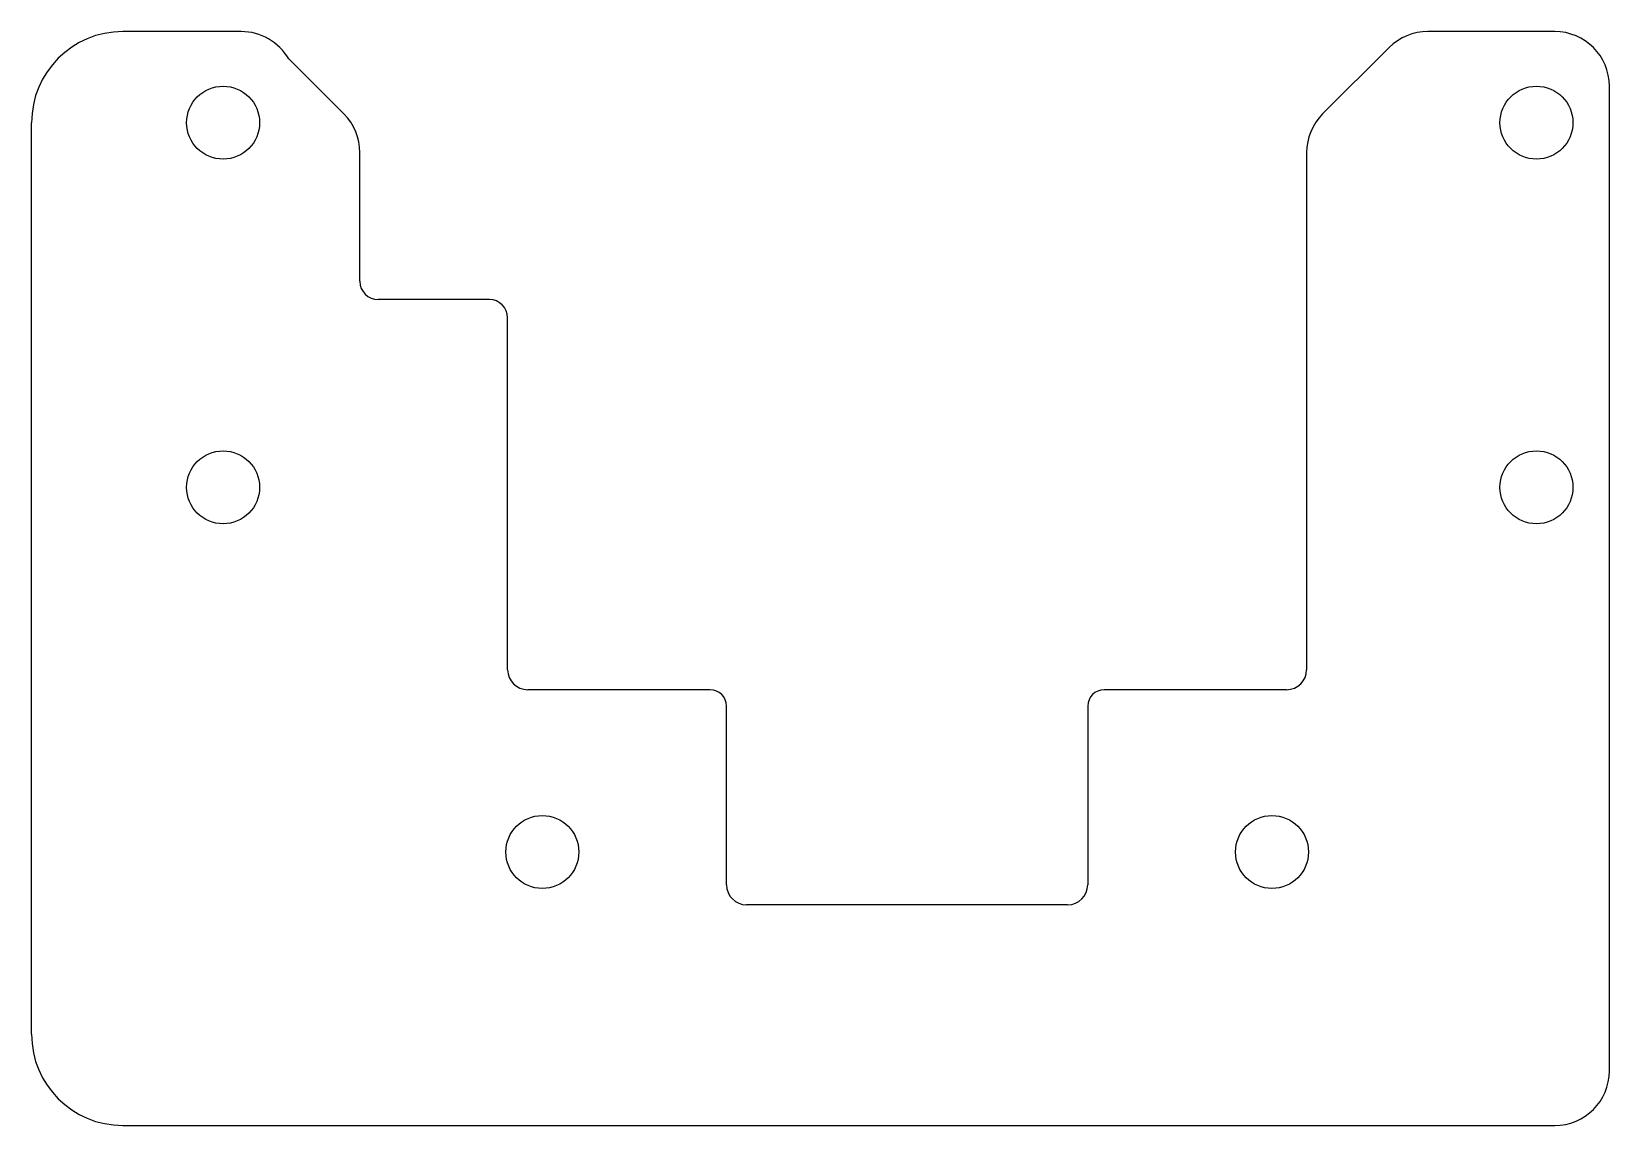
# Model space of a CAD drawing. Header units: millimetres. Extents: x -42.2 to 44.3, y -40.1 to 19.9.
import ezdxf

# ---------------------------------------------------------------- set-up
doc = ezdxf.new("R2010")
doc.units = ezdxf.units.MM

msp = doc.modelspace()

# ---------------------------------------------------------------- linework, layer by layer
at = {"color": 7, "linetype": 'Continuous', "lineweight": 25}
for p, q in [((-30.689, 19.932), (-37.189, 19.932)), ((41.311, 19.932), (34.354, 19.932)), ((32.233, 19.054), (28.59, 15.411)), ((-25.067, 15.411), (-28.093, 18.437)), ((44.311, -37.068), (44.311, 16.932)), ((-42.189, -35.068), (-42.189, 14.932)), ((-24.189, 6.232), (-24.189, 13.29)), ((27.711, 13.29), (27.711, -15.068)), ((-17.089, 5.232), (-23.189, 5.232)), ((-16.089, -15.068), (-16.089, 4.232)), ((-4.989, -16.168), (-14.989, -16.168)), ((26.611, -16.168), (16.611, -16.168)), ((-4.089, -26.868), (-4.089, -17.068)), ((15.711, -17.068), (15.711, -26.868)), ((14.611, -27.968), (-2.989, -27.968)), ((-37.189, -40.068), (41.311, -40.068))]:
    msp.add_line(p, q, dxfattribs=at)
for centre in [(-31.689, 14.932), (40.311, 14.932), (-31.689, -5.068), (40.311, -5.068), (-14.189, -25.068), (25.811, -25.068)]:
    msp.add_circle(centre, 2, dxfattribs=at)
for centre, radius, start, end in [((-37.189, 14.932), 5, 90, 180), ((-30.689, 16.932), 3, 30.10071, 90), ((34.354, 16.932), 3, 90, 135), ((41.311, 16.932), 3, 0, 90), ((-27.189, 13.29), 3, 0, 45), ((30.711, 13.29), 3, 135, 180), ((-23.189, 6.232), 1, 180, 270), ((-17.089, 4.232), 1, 0, 90), ((-14.989, -15.068), 1.1, 180, 270), ((26.611, -15.068), 1.1, 270, 0), ((-4.989, -17.068), 0.9, 0, 90), ((16.611, -17.068), 0.9, 90, 180), ((-2.989, -26.868), 1.1, 180, 270), ((14.611, -26.868), 1.1, 270, 0), ((-37.189, -35.068), 5, 180, 270), ((41.311, -37.068), 3, 270, 0)]:
    msp.add_arc(centre, radius, start, end, dxfattribs=at)

doc.saveas('drawing.dxf')
